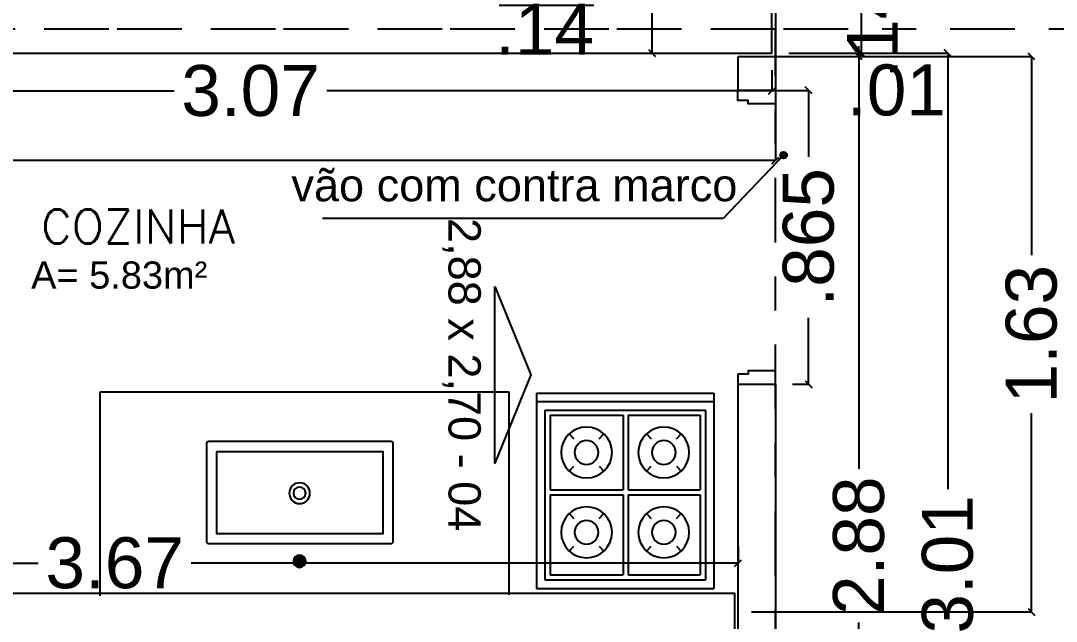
# Model space of a CAD drawing. Extents: x -135.4 to -46.2, y 65.4 to 86.5.
# Drawn here: x -100.199 to -97.15, y 72.639 to 74.407 of the extents above; entities that cross this region are included whole.
import ezdxf
from ezdxf.enums import TextEntityAlignment as Align

# ---------------------------------------------------------------- set-up
doc = ezdxf.new("R2010")
doc.units = 0
doc.header["$LTSCALE"] = 0.25
doc.header["$MEASUREMENT"] = 0
doc.header["$PDMODE"] = 34
doc.linetypes.add('DASHDOT', pattern=[25.4, 12.7, -6.35, 0, -6.35])
doc.layers.get('Defpoints').update_dxf_attribs({"linetype": 'CONTINUOUS'})
for name, color, linetype in [('1', 1, 'CONTINUOUS'), ('3', 3, 'CONTINUOUS'), ('4', 4, 'CONTINUOUS'), ('cotas', 11, 'CONTINUOUS'), ('hatch-3', 3, 'CONTINUOUS'), ('HID-4', 1, 'CONTINUOUS'), ('LINHAS08', 2, 'CONTINUOUS'), ('paineis', 240, 'CONTINUOUS'), ('PAREDES', 4, 'CONTINUOUS'), ('sanit-4', 1, 'CONTINUOUS'), ('TEXTO', 3, 'CONTINUOUS'), ('TEXTO1', 3, 'CONTINUOUS'), ('TEXTO3', 3, 'CONTINUOUS'), ('vist-4', 1, 'CONTINUOUS')]:
    doc.layers.add(name, color=color, linetype=linetype)
doc.styles.add('Arial', font='ARIAL.TTF')
doc.styles.add('E50R60', font='ARIAL.TTF', dxfattribs={"height": 0.075})
doc.styles.add('E50R80', font='romans.shx')
doc.styles.add('ROMANS', font='ARIAL.TTF')
doc.dimstyles.new('DIM_20', dxfattribs={"dimtxt": 0.15, "dimasz": 0.02, "dimexe": 0, "dimexo": 0.05, "dimgap": 0.03, "dimtad": 0, "dimtoh": 1, "dimzin": 4, "dimdsep": 46, "dimtxsty": 'ROMANS', "dimblk": 'OBLIQUE', "dimcen": 0.03, "dimclrd": 11, "dimclre": 11, "dimclrt": 2, "dimadec": 0, "dimazin": 0, "dimtfac": 1, "dimtmove": 2, "dimatfit": 3, "dimldrblk": 'ORIGIN2', "dimfxl": 0, "dimtolj": 1, "dimtzin": 0, "dimarcsym": 0})

# ---------------------------------------------------------------- blocks, each defined once
blk = doc.blocks.new('_Oblique')
at = {"layer": 'cotas', "color": 0, "lineweight": -2}
blk.add_line((-0.5, -0.5), (0.5, 0.5), dxfattribs=at)
blk = doc.blocks.new('*D64')
at = {"layer": 'cotas', "color": 11, "lineweight": -2}
for p, q in [((-97.927, 74.3017), (-97.7314, 74.3017)), ((-97.7314, 74.3017), (-97.7314, 73.088)), ((-97.7314, 71.4217), (-97.7314, 72.6355)), ((-97.927, 71.4217), (-97.7314, 71.4217))]:
    blk.add_line(p, q, dxfattribs=at)
at = {"layer": 'Defpoints', "color": 0}
for p in [(-97.977, 74.3017), (-97.7314, 74.3017), (-97.977, 71.4217)]:
    blk.add_point(p, dxfattribs=at)
at = {"layer": 'cotas', "color": 11, "lineweight": -2, "xscale": 0.02, "yscale": 0.02, "zscale": 0.02}
for p, rotation in [((-97.7314, 74.3017), 90), ((-97.7314, 71.4217), 270)]:
    blk.add_blockref('_Oblique', p, dxfattribs=dict(at, rotation=rotation))
at = {"layer": 'cotas', "color": 2, "insert": (-97.7314, 72.8617), "char_height": 0.15, "attachment_point": 5, "rotation": 90, "style": 'ROMANS'}
blk.add_mtext('\\A1;2.88', dxfattribs=at)
blk = doc.blocks.new('_Origin2')
at = {"layer": 'cotas', "color": 0, "lineweight": -2}
blk.add_line((-0.5, 0), (-1, 0), dxfattribs=at)
for radius in [0.5, 0.25]:
    blk.add_circle((0, 0), radius, dxfattribs=at)
blk = doc.blocks.new('*D65')
at = {"layer": 'cotas', "color": 11, "lineweight": -2}
for p, q in [((-97.7314, 74.3117), (-97.7314, 74.3317)), ((-97.937, 74.3117), (-97.7314, 74.3117)), ((-97.927, 74.3017), (-97.7314, 74.3017)), ((-97.7314, 74.3017), (-97.7314, 74.3117)), ((-97.7314, 74.3017), (-97.7314, 74.2817))]:
    blk.add_line(p, q, dxfattribs=at)
at = {"layer": 'Defpoints', "color": 0}
for p in [(-97.987, 74.3117), (-97.977, 74.3017), (-97.7314, 74.3117)]:
    blk.add_point(p, dxfattribs=at)
at = {"layer": 'cotas', "color": 11, "lineweight": -2, "xscale": 0.02, "yscale": 0.02, "zscale": 0.02}
for p, rotation in [((-97.7314, 74.3117), 270), ((-97.7314, 74.3017), 90)]:
    blk.add_blockref('_Oblique', p, dxfattribs=dict(at, rotation=rotation))
at = {"layer": 'cotas', "color": 2, "insert": (-97.6206, 74.2019), "char_height": 0.15, "attachment_point": 5, "style": 'ROMANS'}
blk.add_mtext('\\A1;.01', dxfattribs=at)
blk = doc.blocks.new('*D66')
at = {"layer": 'cotas', "color": 11, "lineweight": -2}
for p, q in [((-97.7842, 74.3117), (-97.4698, 74.3117)), ((-97.4698, 74.3117), (-97.4698, 73.0284)), ((-97.4698, 71.3017), (-97.4698, 72.5851)), ((-97.7842, 71.3017), (-97.4698, 71.3017))]:
    blk.add_line(p, q, dxfattribs=at)
at = {"layer": 'Defpoints', "color": 0}
for p in [(-97.8342, 74.3117), (-97.4698, 74.3117), (-97.8342, 71.3017)]:
    blk.add_point(p, dxfattribs=at)
at = {"layer": 'cotas', "color": 11, "lineweight": -2, "xscale": 0.02, "yscale": 0.02, "zscale": 0.02}
for p, rotation in [((-97.4698, 74.3117), 90), ((-97.4698, 71.3017), 270)]:
    blk.add_blockref('_Oblique', p, dxfattribs=dict(at, rotation=rotation))
at = {"layer": 'cotas', "color": 2, "insert": (-97.4698, 72.8067), "char_height": 0.15, "attachment_point": 5, "rotation": 90, "style": 'ROMANS'}
blk.add_mtext('\\A1;3.01', dxfattribs=at)
blk = doc.blocks.new('*D86')
at = {"layer": 'cotas', "color": 11, "lineweight": -2}
for p, q in [((-101.757, 72.8605), (-101.757, 72.8105)), ((-98.087, 72.8605), (-98.087, 72.8105)), ((-101.757, 72.8105), (-100.1468, 72.8105)), ((-98.087, 72.8105), (-99.6973, 72.8105))]:
    blk.add_line(p, q, dxfattribs=at)
at = {"layer": 'Defpoints', "color": 0}
for p in [(-101.757, 72.8105), (-101.757, 72.8105), (-98.087, 72.8105)]:
    blk.add_point(p, dxfattribs=at)
at = {"layer": 'cotas', "color": 11, "lineweight": -2, "xscale": 0.02, "yscale": 0.02, "zscale": 0.02, "rotation": 180}
blk.add_blockref('_Oblique', (-101.757, 72.8105), dxfattribs=at)
at = {"layer": 'cotas', "color": 11, "lineweight": -2, "xscale": 0.02, "yscale": 0.02, "zscale": 0.02}
blk.add_blockref('_Oblique', (-98.087, 72.8105), dxfattribs=at)
at = {"layer": 'cotas', "color": 2, "insert": (-99.922, 72.8105), "char_height": 0.15, "attachment_point": 5, "style": 'ROMANS'}
blk.add_mtext('\\A1;3.67', dxfattribs=at)
blk = doc.blocks.new('*D90')
at = {"layer": 'cotas', "color": 11, "lineweight": -2}
for p, q in [((-97.937, 74.4517), (-97.7249, 74.4517)), ((-97.7249, 74.4517), (-97.7249, 74.3117)), ((-97.937, 74.3117), (-97.7249, 74.3117))]:
    blk.add_line(p, q, dxfattribs=at)
at = {"layer": 'Defpoints', "color": 0}
for p in [(-97.987, 74.4517), (-97.987, 74.3117), (-97.7249, 74.3117)]:
    blk.add_point(p, dxfattribs=at)
at = {"layer": 'cotas', "color": 11, "lineweight": -2, "xscale": 0.02, "yscale": 0.02, "zscale": 0.02}
for p, rotation in [((-97.7249, 74.4517), 90), ((-97.7249, 74.3117), 270)]:
    blk.add_blockref('_Oblique', p, dxfattribs=dict(at, rotation=rotation))
at = {"layer": 'cotas', "color": 2, "insert": (-97.6916, 74.3817), "char_height": 0.15, "attachment_point": 5, "rotation": 90, "style": 'ROMANS'}
blk.add_mtext('\\A1;.14', dxfattribs=at)
blk = doc.blocks.new('*D91')
at = {"layer": 'cotas', "color": 11, "lineweight": -2}
for p, q in [((-98.3904, 74.4517), (-98.3404, 74.4517)), ((-98.3404, 74.4517), (-98.3404, 74.3117)), ((-98.3904, 74.3117), (-98.3404, 74.3117))]:
    blk.add_line(p, q, dxfattribs=at)
at = {"layer": 'Defpoints', "color": 0}
for p in [(-98.3404, 74.4517), (-98.3404, 74.3117), (-98.3404, 74.3117)]:
    blk.add_point(p, dxfattribs=at)
at = {"layer": 'cotas', "color": 11, "lineweight": -2, "xscale": 0.02, "yscale": 0.02, "zscale": 0.02}
for p, rotation in [((-98.3404, 74.4517), 90), ((-98.3404, 74.3117), 270)]:
    blk.add_blockref('_Oblique', p, dxfattribs=dict(at, rotation=rotation))
at = {"layer": 'cotas', "color": 2, "insert": (-98.6566, 74.3817), "char_height": 0.15, "attachment_point": 5, "style": 'ROMANS'}
blk.add_mtext('\\A1;.14', dxfattribs=at)
blk = doc.blocks.new('*D94')
at = {"layer": 'cotas', "color": 11, "lineweight": -2}
for p, q in [((-97.977, 74.5117), (-97.977, 73.9951)), ((-106.057, 74.2517), (-106.057, 73.9951)), ((-106.057, 73.9951), (-102.7177, 73.9951)), ((-97.977, 73.9951), (-102.2676, 73.9951))]:
    blk.add_line(p, q, dxfattribs=at)
at = {"layer": 'Defpoints', "color": 0}
for p in [(-97.977, 74.5617), (-106.057, 74.3017), (-106.057, 73.9951)]:
    blk.add_point(p, dxfattribs=at)
at = {"layer": 'cotas', "color": 11, "lineweight": -2, "xscale": 0.02, "yscale": 0.02, "zscale": 0.02, "rotation": 180}
blk.add_blockref('_Oblique', (-106.057, 73.9951), dxfattribs=at)
at = {"layer": 'cotas', "color": 11, "lineweight": -2, "xscale": 0.02, "yscale": 0.02, "zscale": 0.02}
blk.add_blockref('_Oblique', (-97.977, 73.9951), dxfattribs=at)
at = {"layer": 'cotas', "color": 2, "insert": (-102.4926, 73.9951), "char_height": 0.15, "attachment_point": 5, "style": 'ROMANS'}
blk.add_mtext('\\A1;8.08', dxfattribs=at)
blk = doc.blocks.new('*D100')
at = {"layer": 'cotas', "color": 11, "lineweight": -2}
for p, q in [((-101.057, 74.2617), (-101.057, 74.2003)), ((-97.987, 74.2617), (-97.987, 74.2003)), ((-101.057, 74.2003), (-99.7468, 74.2003)), ((-97.987, 74.2003), (-99.2973, 74.2003))]:
    blk.add_line(p, q, dxfattribs=at)
at = {"layer": 'Defpoints', "color": 0}
for p in [(-101.057, 74.3117), (-97.987, 74.3117), (-97.987, 74.2003)]:
    blk.add_point(p, dxfattribs=at)
at = {"layer": 'cotas', "color": 11, "lineweight": -2, "xscale": 0.02, "yscale": 0.02, "zscale": 0.02, "rotation": 180}
blk.add_blockref('_Oblique', (-101.057, 74.2003), dxfattribs=at)
at = {"layer": 'cotas', "color": 11, "lineweight": -2, "xscale": 0.02, "yscale": 0.02, "zscale": 0.02}
blk.add_blockref('_Oblique', (-97.987, 74.2003), dxfattribs=at)
at = {"layer": 'cotas', "color": 2, "insert": (-99.522, 74.2003), "char_height": 0.15, "attachment_point": 5, "style": 'ROMANS'}
blk.add_mtext('\\A1;3.07', dxfattribs=at)
blk = doc.blocks.new('*D101')
at = {"layer": 'cotas', "color": 11, "lineweight": -2}
for p, q in [((-97.982, 74.2017), (-97.8792, 74.2017)), ((-97.8792, 74.2017), (-97.8792, 74.0061)), ((-97.8792, 73.3367), (-97.8792, 73.5324)), ((-97.927, 73.3367), (-97.8792, 73.3367))]:
    blk.add_line(p, q, dxfattribs=at)
at = {"layer": 'Defpoints', "color": 0}
for p in [(-98.032, 74.2017), (-97.8792, 74.2017), (-97.977, 73.3367)]:
    blk.add_point(p, dxfattribs=at)
at = {"layer": 'cotas', "color": 11, "lineweight": -2, "xscale": 0.02, "yscale": 0.02, "zscale": 0.02}
for p, rotation in [((-97.8792, 74.2017), 90), ((-97.8792, 73.3367), 270)]:
    blk.add_blockref('_Oblique', p, dxfattribs=dict(at, rotation=rotation))
at = {"layer": 'cotas', "color": 2, "insert": (-97.8792, 73.7692), "char_height": 0.15, "attachment_point": 5, "rotation": 90, "style": 'ROMANS'}
blk.add_mtext('\\A1;.865', dxfattribs=at)
blk = doc.blocks.new('ST10')
at = {"layer": 'sanit-4'}
h = blk.add_hatch(dxfattribs=at)
h.set_pattern_fill('ANSI31', color=256, scale=0.02, style=0)
h.set_pattern_definition([(45, (19.6210182, 28.5309195), (-0.00176776695, 0.00176776695), [])])
h.paths.add_polyline_path([(0.4684, 0.6097, 1), (0.4324, 0.6097, 1)])
blk.add_lwpolyline([(0.1832, 0.2575, -0.414214), (0.1762, 0.2645), (0.1762, 0.5505, -0.414214), (0.1832, 0.5575), (0.7192, 0.5575, -0.414214), (0.7262, 0.5505), (0.7262, 0.2645, -0.414214), (0.7192, 0.2575)], format="xyb", close=True, dxfattribs=at)
blk.add_lwpolyline([(0.2062, 0.2875), (0.2062, 0.5275), (0.6962, 0.5275), (0.6962, 0.2875)], close=True, dxfattribs=at)
for centre, radius in [((0.4504, 0.6097), 0.018), ((0.4504, 0.4093), 0.0305), ((0.4504, 0.4093), 0.018)]:
    blk.add_circle(centre, radius, dxfattribs=at)
blk = doc.blocks.new('2')
at = {"layer": 'vist-4'}
for p, q in [((44.36, -26.71), (96.61, -26.71)), ((46.86, -29.21), (94.11, -29.21)), ((48.36, -30.71), (69.86, -30.71)), ((71.36, -30.71), (92.61, -30.71)), ((46.86, -79.21), (94.11, -79.21)), ((48.36, -77.71), (69.86, -77.71)), ((71.36, -77.71), (92.61, -77.71)), ((44.36, -81.71), (96.61, -81.71)), ((44.36, -84.21), (96.61, -84.21))]:
    blk.add_line(p, q, dxfattribs=at)
at = {"layer": 'vist-4', "linetype": 'Continuous'}
for p, q in [((44.36, -84.21), (44.36, -26.71)), ((96.61, -84.21), (96.61, -26.71)), ((46.86, -79.21), (46.86, -29.21)), ((94.11, -79.21), (94.11, -29.21)), ((48.36, -54.21), (48.36, -30.71)), ((69.86, -54.21), (69.86, -30.71)), ((71.36, -54.21), (71.36, -30.71)), ((92.61, -54.21), (92.61, -30.71)), ((54.04, -37.69), (55.39, -39.17)), ((62.84, -39.17), (64.19, -37.69)), ((76.79, -37.69), (78.14, -39.17)), ((85.59, -39.17), (86.94, -37.69)), ((54.04, -48.73), (55.39, -47.26)), ((62.84, -47.26), (64.19, -48.73)), ((76.79, -48.73), (78.14, -47.26)), ((85.59, -47.26), (86.94, -48.73)), ((48.36, -54.21), (69.86, -54.21)), ((71.36, -54.21), (92.61, -54.21)), ((48.36, -55.71), (69.86, -55.71)), ((48.36, -77.71), (48.36, -55.71)), ((69.86, -77.71), (69.86, -55.71)), ((71.36, -77.71), (71.36, -55.71)), ((71.36, -55.71), (92.61, -55.71)), ((92.61, -77.71), (92.61, -55.71)), ((54.04, -61.19), (55.39, -62.67)), ((62.84, -62.67), (64.19, -61.19)), ((76.79, -61.19), (78.14, -62.67)), ((85.59, -62.67), (86.94, -61.19)), ((54.04, -72.23), (55.39, -70.76)), ((62.84, -70.76), (64.19, -72.23)), ((76.79, -72.23), (78.14, -70.76)), ((85.59, -70.76), (86.94, -72.23))]:
    blk.add_line(p, q, dxfattribs=at)
for centre, radius in [((59.11, -43.21), 7.5), ((81.86, -43.21), 7.5), ((59.11, -43.21), 3.5), ((81.86, -43.21), 3.5), ((59.11, -66.71), 7.5), ((81.86, -66.71), 7.5), ((59.11, -66.71), 3.5), ((81.86, -66.71), 3.5)]:
    blk.add_circle(centre, radius, dxfattribs=at)
blk = doc.blocks.new('*D108')
at = {"layer": 'Defpoints', "color": 0}
for p in [(-98.3933, 77.4617), (-98.3933, 71.3017), (-97.0088, 71.3017)]:
    blk.add_point(p, dxfattribs=at)
at = {"layer": 'LINHAS08', "color": 11, "lineweight": -2}
for p, q in [((-98.3433, 77.4617), (-97.0088, 77.4617)), ((-97.0088, 77.4617), (-97.0088, 74.6069)), ((-97.0088, 71.3017), (-97.0088, 74.1566)), ((-98.3433, 71.3017), (-97.0088, 71.3017))]:
    blk.add_line(p, q, dxfattribs=at)
at = {"layer": 'LINHAS08', "color": 11, "lineweight": -2, "xscale": 0.02, "yscale": 0.02, "zscale": 0.02}
for p, rotation in [((-97.0088, 77.4617), 90), ((-97.0088, 71.3017), 270)]:
    blk.add_blockref('_Oblique', p, dxfattribs=dict(at, rotation=rotation))
at = {"layer": 'LINHAS08', "color": 2, "insert": (-97.0088, 74.3817), "char_height": 0.15, "attachment_point": 5, "rotation": 90, "style": 'ROMANS'}
blk.add_mtext('\\A1;6.16', dxfattribs=at)
blk = doc.blocks.new('*D109')
at = {"layer": 'Defpoints', "color": 0}
for p in [(-98.032, 74.3017), (-98.097, 72.6667), (-97.2231, 72.6667)]:
    blk.add_point(p, dxfattribs=at)
at = {"layer": 'LINHAS08', "color": 11, "lineweight": -2}
for p, q in [((-97.982, 74.3017), (-97.2231, 74.3017)), ((-97.2231, 74.3017), (-97.2231, 73.7168)), ((-97.2231, 72.6667), (-97.2231, 73.2517)), ((-98.047, 72.6667), (-97.2231, 72.6667))]:
    blk.add_line(p, q, dxfattribs=at)
at = {"layer": 'LINHAS08', "color": 11, "lineweight": -2, "xscale": 0.02, "yscale": 0.02, "zscale": 0.02}
for p, rotation in [((-97.2231, 74.3017), 90), ((-97.2231, 72.6667), 270)]:
    blk.add_blockref('_Oblique', p, dxfattribs=dict(at, rotation=rotation))
at = {"layer": 'LINHAS08', "color": 2, "insert": (-97.2231, 73.4842), "char_height": 0.15, "attachment_point": 5, "rotation": 90, "style": 'ROMANS'}
blk.add_mtext('\\A1;1.63', dxfattribs=at)

msp = doc.modelspace()

# ---------------------------------------------------------------- linework, layer by layer
at = {"layer": '1', "linetype": 'DASHDOT', "ltscale": 0.06}
msp.add_line((-95.8006, 74.3817), (-107.5374, 74.3817), dxfattribs=at)
msp.add_lwpolyline([(-107.917, 68.3817), (-101.747, 68.3817), (-101.747, 71.3017), (-97.977, 71.3017), (-97.977, 74.3817), (-106.057, 74.3817), (-106.057, 71.4117), (-107.917, 71.4117)], close=True, dxfattribs=at)
at = {"layer": '3'}
for points in [[(-97.9771, 74.2017), (-97.9771, 74.1617), (-98.0571, 74.1617), (-98.0571, 74.1717), (-98.0871, 74.1717), (-98.0871, 74.2017)], [(-97.9771, 73.3367), (-97.9771, 73.3767), (-98.0571, 73.3767), (-98.0571, 73.3667), (-98.0871, 73.3667), (-98.0871, 73.3367)]]:
    msp.add_lwpolyline(points, dxfattribs=at)
at = {"layer": '4'}
msp.add_line((-97.977, 74.2017), (-98.087, 74.2017), dxfattribs=at)
at = {"layer": 'HID-4'}
for p, q in [((-99.9652, 73.3145), (-98.7608, 73.3145)), ((-99.9652, 73.3145), (-98.7608, 73.3145)), ((-99.9652, 72.7145), (-99.9652, 73.3145)), ((-98.7608, 72.7167), (-98.7608, 73.3145))]:
    msp.add_line(p, q, dxfattribs=at)
at = {"layer": 'paineis', "color": 4}
msp.add_lwpolyline([(-98.8026, 73.625), (-98.6967, 73.365), (-98.6967, 73.365), (-98.8026, 73.105)], close=True, dxfattribs=at)
at = {"layer": 'PAREDES'}
for p, q in [((-98.087, 74.2017), (-98.087, 74.3017)), ((-98.087, 74.3017), (-97.977, 74.3017)), ((-97.977, 74.3017), (-97.977, 74.2017)), ((-98.087, 74.2017), (-97.977, 74.2017)), ((-98.087, 73.3367), (-97.977, 73.3367)), ((-98.087, 73.3367), (-97.977, 73.3367)), ((-97.977, 73.3367), (-97.977, 72.3667))]:
    msp.add_line(p, q, dxfattribs=at)
for points in [[(-101.057, 74.3117), (-97.987, 74.3117), (-97.987, 74.4517), (-101.057, 74.4517)], [(-100.887, 72.7217), (-98.097, 72.7217), (-98.097, 72.6117), (-100.887, 72.6117)]]:
    msp.add_lwpolyline(points, close=True, dxfattribs=at)
msp.add_lwpolyline([(-98.087, 72.3667), (-98.087, 73.3367), (-97.977, 73.3367)], dxfattribs=at)

# ---------------------------------------------------------------- block references
at = {"layer": 'cotas', "xscale": -0.01000000000021828, "yscale": 0.01000000000021828, "zscale": 0.01, "rotation": 180}
msp.add_blockref('2', (-99.1241, 72.4689), dxfattribs=at)
at = {"layer": 'hatch-3', "xscale": -1, "rotation": 180}
msp.add_blockref('ST10', (-99.8282, 73.4255), dxfattribs=at)

# ---------------------------------------------------------------- texts
at = {"layer": 'TEXTO1', "color": 2, "style": 'Arial'}
msp.add_text('vão com contra marco', height=0.095, dxfattribs=at).set_placement((-99.4017, 73.8754))
msp.add_text('2,88 x 2,70 - 04', height=0.095, rotation=270, dxfattribs=at).set_placement((-98.9, 73.365), align=Align.MIDDLE)
at = {"layer": 'TEXTO1', "color": 10, "style": 'E50R60'}
msp.add_text('A= 5.83m²', height=0.08, dxfattribs=at).set_placement((-100.168, 73.6182))
at = {"layer": 'TEXTO3', "color": 3, "style": 'E50R80'}
msp.add_text('COZINHA', height=0.1, dxfattribs=at).set_placement((-100.1383, 73.7513))

# ---------------------------------------------------------------- dimensions: what is measured, and where the dimension line sits
at = {"layer": 'cotas'}
dim = msp.add_linear_dim(base=(-106.057, 73.9951), p1=(-97.977, 74.5617), p2=(-106.057, 74.3017), dimstyle='DIM_20', dxfattribs=at)
dim.commit()
dim.dimension.update_dxf_attribs({"geometry": '*D94', "text_midpoint": (-102.4926, 73.9951), "dimtype": 160})
for base, p1, angle, picture, middle in [((-97.7249, 74.3117), (-97.987, 74.4517), 90, '*D90', (-97.6916, 74.3817)), ((-97.7314, 74.3117), (-97.977, 74.3017), 270, '*D65', (-97.6206, 74.2019))]:
    dim = msp.add_linear_dim(base=base, p1=p1, p2=(-97.987, 74.3117), angle=angle, dimstyle='DIM_20', dxfattribs=at)
    dim.commit()
    dim.dimension.update_dxf_attribs({"geometry": picture, "text_midpoint": middle, "dimtype": 160})
for base, p1, p2, angle, picture, middle in [((-98.3404, 74.3117), (-98.3404, 74.4517), (-98.3404, 74.3117), 90, '*D91', (-98.6566, 74.3817)), ((-97.7314, 74.3017), (-97.977, 71.4217), (-97.977, 74.3017), 270, '*D64', (-97.7314, 72.8617)), ((-97.4698, 74.3117), (-97.8342, 71.3017), (-97.8342, 74.3117), 270, '*D66', (-97.4698, 72.8067))]:
    dim = msp.add_linear_dim(base=base, p1=p1, p2=p2, angle=angle, dimstyle='DIM_20', dxfattribs=at)
    dim.commit()
    dim.dimension.update_dxf_attribs({"geometry": picture, "text_midpoint": middle})
for base, p1, p2, picture, middle in [((-97.987, 74.2003), (-101.057, 74.3117), (-97.987, 74.3117), '*D100', (-99.522, 74.2003)), ((-101.757, 72.8105), (-98.087, 72.8105), (-101.757, 72.8105), '*D86', (-99.922, 72.8105))]:
    dim = msp.add_linear_dim(base=base, p1=p1, p2=p2, dimstyle='DIM_20', dxfattribs=at)
    dim.commit()
    dim.dimension.update_dxf_attribs({"geometry": picture, "text_midpoint": middle})
dim = msp.add_linear_dim(base=(-97.8792, 74.2017), p1=(-97.977, 73.3367), p2=(-98.032, 74.2017), angle=90, dimstyle='DIM_20', override={"dimdec": 3}, dxfattribs=at)
dim.commit()
dim.dimension.update_dxf_attribs({"geometry": '*D101', "text_midpoint": (-97.8792, 73.7692)})
at = {"layer": 'LINHAS08'}
for base, p1, p2, picture, middle in [((-97.0088, 71.3017), (-98.3933, 77.4617), (-98.3933, 71.3017), '*D108', (-97.0088, 74.3817)), ((-97.223095816, 72.6667456944), (-98.0320151728, 74.3017456944), (-98.0970151728, 72.6667456944), '*D109', (-97.223095816, 73.4842456944))]:
    dim = msp.add_linear_dim(base=base, p1=p1, p2=p2, angle=90, dimstyle='DIM_20', override={"dimcen": 0.324234}, dxfattribs=at)
    dim.commit()
    dim.dimension.update_dxf_attribs({"geometry": picture, "text_midpoint": middle})

# ---------------------------------------------------------------- leaders
at = {"layer": 'TEXTO'}
msp.add_leader([(-97.9529, 74.0111), (-98.1308, 73.8243), (-99.3101, 73.8243)], dimstyle='DIM_20', override={"dimgap": 0.03, "dimtad": 0}, dxfattribs=at)

doc.saveas('drawing.dxf')
